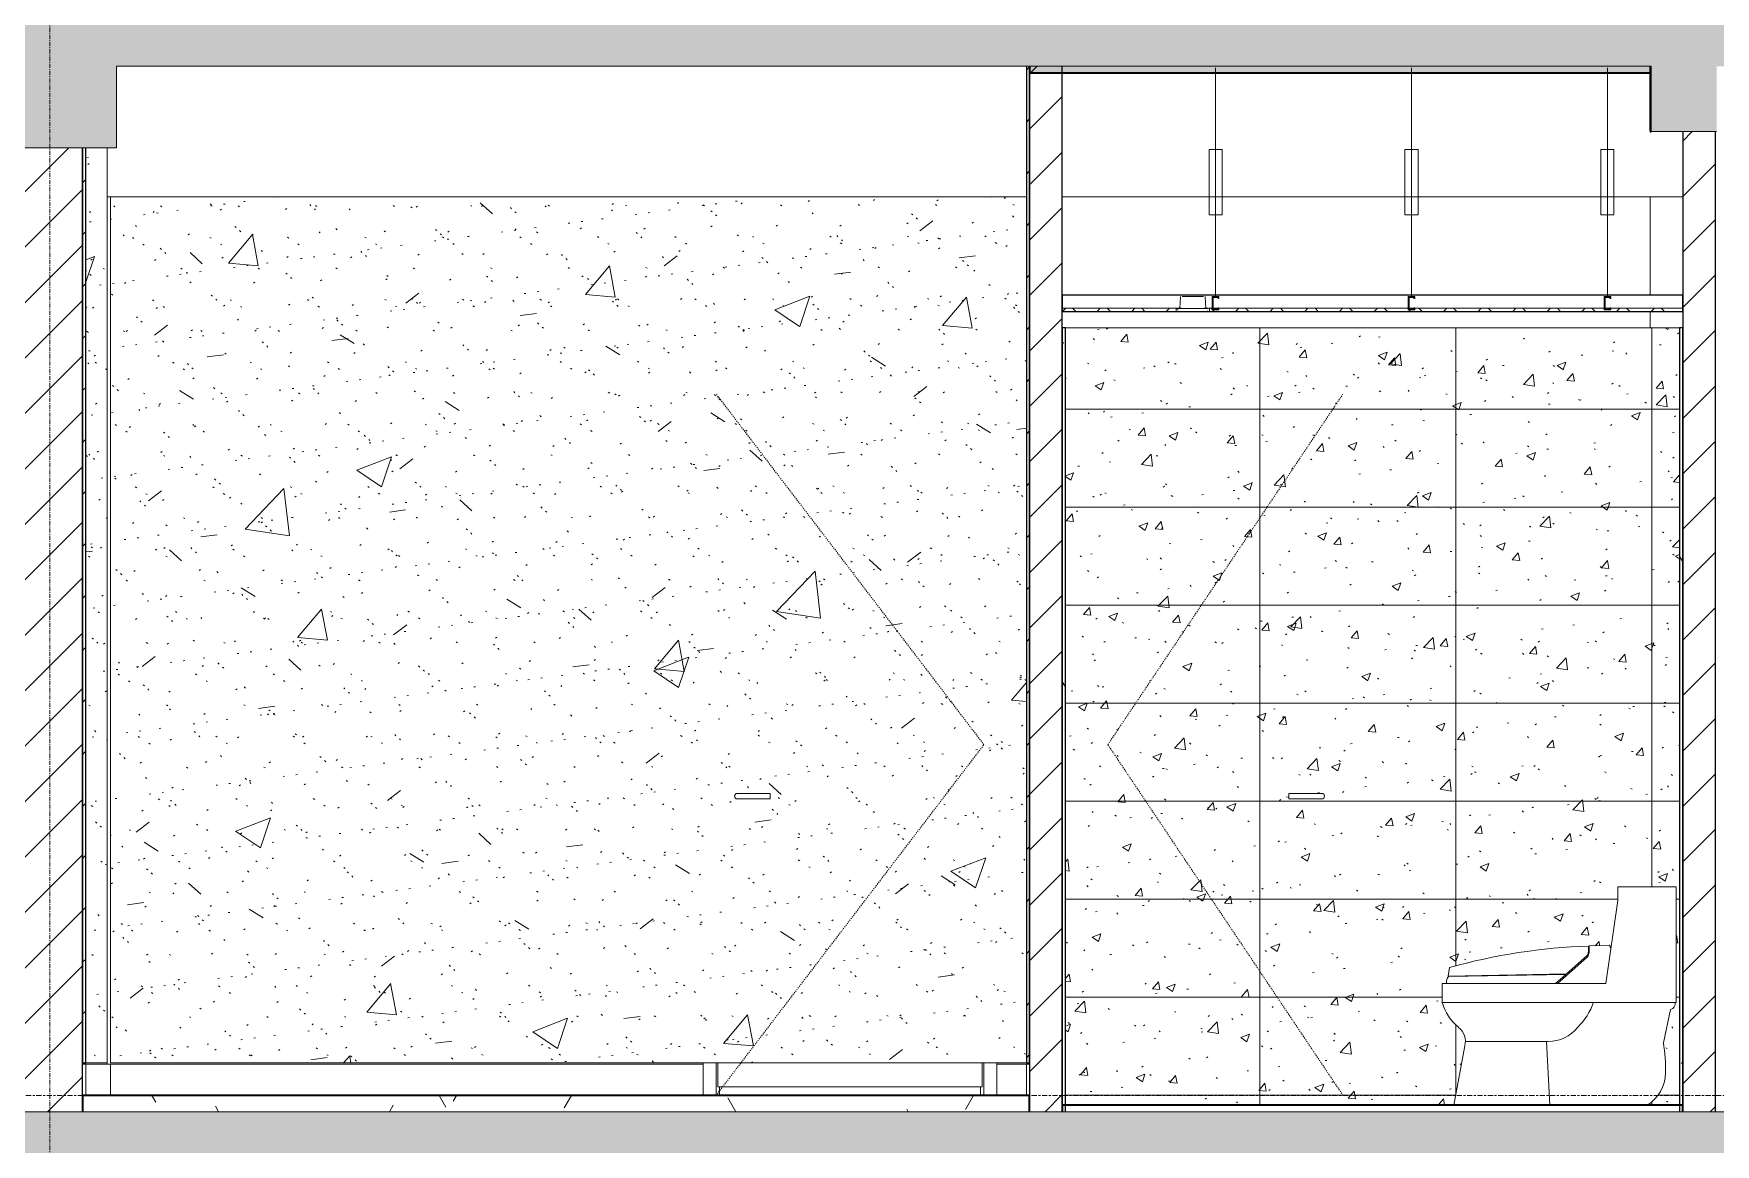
# Model space of a CAD drawing. Header units: millimetres. Extents: x -92143 to -2058, y -8802 to 35300.
# Drawn here: x -61787 to -56637, y 8850 to 12250 of the extents above; entities that cross this region are included whole.
import ezdxf

# ---------------------------------------------------------------- set-up
doc = ezdxf.new("R2010")
doc.units = ezdxf.units.MM
for name, pattern in [('Centre', [31.75, 6.35, -4.7625, 15.875, -4.7625]), ('Dash', [6.35, 3.175, -3.175]), ('Grid Line', [22.225, 12.7, -3.175, 3.175, -3.175])]:
    doc.linetypes.add(name, pattern=pattern)
for name, color, linetype, lineweight in [('0-1', 7, 'Continuous', 5), ('A-CLNG-1', 250, 'Continuous', 25), ('A-CLNG-2', 7, 'Continuous', 9), ('A-CLNG-PATT-1', 9, 'Continuous', 9), ('A-DETL-GENF', 92, 'Continuous', 9), ('A-DETL-GENF-1', 7, 'Continuous', 9), ('A-DETL-GENF-HDLN-1', 7, 'Dash', 9), ('A-DETL-THIN', 151, 'Continuous', 9), ('A-DOOR', 31, 'Continuous', 9), ('A-DOOR-1', 7, 'Continuous', 9), ('A-FLOR-1', 10, 'Continuous', 35), ('A-FLOR-HRAL', 11, 'Continuous', 9), ('A-FLOR-HRAL-1', 253, 'Continuous', 18), ('A-FLOR-HRAL-2', 9, 'Continuous', 9), ('A-FLOR-LEVL-2', 51, 'Centre', 9), ('A-FLOR-PATT-1', 7, 'Continuous', 9), ('A-FLOR-PATT-2', 67, 'Continuous', 9), ('A-WALL-1', 7, 'Continuous', 9), ('A-WALL-2', 250, 'Continuous', 25), ('A-WALL-3', 113, 'Continuous', 25), ('A-WALL-PATT-1', 7, 'Continuous', 9), ('A-WALL-PATT-2', 9, 'Continuous', 9), ('A-WALL-PATT-4', 111, 'Continuous', 9), ('E-LITE-EQPM', 33, 'Continuous', 9), ('E-LITE-EQPM-1', 7, 'Continuous', 9), ('I-WALL-1', 250, 'Continuous', 25), ('I-WALL-2', 7, 'Continuous', 9), ('P-SANR-FIXT', 6, 'Continuous', 9), ('P-SANR-FIXT-1', 7, 'Continuous', 9), ('S-BEAM-1', 12, 'Continuous', 5), ('S-BEAM-2', 7, 'Continuous', 9), ('S-BEAM-3', 10, 'Continuous', 35), ('S-COLS-1', 7, 'Continuous', 9), ('S-GRID-1', 1, 'Grid Line', 9)]:
    doc.layers.add(name, color=color, linetype=linetype, lineweight=lineweight)
pattern_1 = [(0, (-51987.05, 14125), (609.6, 152.4), [50.292, -406.908, 50.292, -406.908, -2438.4]), (0, (-51987.05, 14125), (609.6, 152.4), [-914.4, 50.292, -864.108, 50.292, -406.908, -1066.8]), (0, (-51987.05, 14125), (609.6, 152.4), [-2286, 50.292, -254.508, 50.292, -711.708]), (120, (-51758.45, 14201.2), (-436.7823, 451.729), [50.292, -406.908, 50.292, -2845.308]), (120, (-51758.45, 14201.2), (-436.7823, 451.729), [-507.492, -406.908, 50.292, -864.108, -1524]), (120, (-51758.45, 14201.2), (-436.7823, 451.729), [-1828.8, 50.292, -406.908, 50.292, -1016.508]), (120, (-51758.45, 14201.2), (-436.7823, 451.729), [-2336.292, -254.508, 50.292, -711.708]), (240, (-51682.25, 14506), (-172.8177, -604.129), [50.292, -406.908, 50.292, -406.908, -2438.4]), (240, (-51682.25, 14506), (-172.8177, -604.129), [-914.4, 50.292, -864.108, 50.292, -406.908, -1066.8]), (240, (-51682.25, 14506), (-172.8177, -604.129), [-2286, 50.292, -254.508, 50.292, -711.708])]
pattern_2 = [(45, (-51987.05, 14125), (-79.5495, 79.5495), [])]
pattern_3 = [(50, (-51987.05, 14125), (1093.104, -95.634), [114.3, -1257.3]), (355, (-51987, 14125), (-211.46, 1146.34), [91.44, -1005.84]), (100.451, (-51896, 14117), (881.66, 1050.7), [97.14, -1068.54]), (46.184, (-51987, 14429.8), (1626.47, -252.26), [171.45, -1885.95]), (96.636, (-51851.5, 14408.8), (1424.42, 1484.57), [145.7, -1602.81]), (351.184, (-51987, 14429.8), (1424.43, 1484.55), [137.16, -1508.76]), (21, (-51834.65, 14353.6), (909.686, -613.59), [114.3, -1257.3]), (326, (-51834.7, 14353.6), (370.81, 1105.13), [91.44, -1005.84]), (71.451, (-51758.8, 14302.5), (1280.5, 491.53), [97.14, -1068.54]), (37.5, (-51987.05, 14125), (18.531, 507.33), [50.292, -943.356, 50.292, -970.788, -1009.65]), (37.5, (-51987.05, 14125), (18.531, 507.33), [-2014.73, 50.29, -959.36]), (7.5, (-51987.05, 14125), (400.918, 601.084), [50.292, -531.876, 50.292, -920.496, -384.81]), (7.5, (-51987.05, 14125), (400.918, 601.084), [-1552.956, 50.29, -334.52]), (327.5, (-52326.9, 14125), (813.545, -34.374), [50.292, -330.708, 50.292, -1138.428, -1577.34]), (327.5, (-52326.9, 14125), (813.545, -34.374), [-1569.72, 50.29, -1527.05]), (317.5, (-52479.3, 14125), (888.775, 152.56), [50.29, -445.01, 50.29, -739.14, -1120.14]), (317.5, (-52479.3, 14125), (888.775, 152.56), [-1284.73, 50.29, -1069.85])]
pattern_4 = [(37.5, (-51987.05, 14125), (-4.7995, 146.8239), [5.029, -110.795, 5.029, -124.511, -123.825]), (37.5, (-51987.05, 14125), (-4.7995, 146.8239), [-245.364, 5.029, -118.796]), (7.5, (-51987.05, 14125), (134.8574, 215.0472), [5.029, -57.455, 5.029, -99.365, -40.005]), (7.5, (-51987.05, 14125), (134.8574, 215.0472), [-166.878, 5.029, -34.976]), (327.5, (-52080.78, 14125), (237.2978, 0.4316), [5.029, -33.071, 5.029, -132.131, -179.07]), (327.5, (-52080.78, 14125), (237.2978, 0.4316), [-175.26, 5.029, -174.041]), (317.5, (-52080.78, 14125), (229.067, 66.8792), [5.029, -14.021, 5.029, -84.887, -102.87]), (317.5, (-52080.78, 14125), (229.067, 66.8792), [-108.966, 5.029, -97.841])]
pattern_5 = [(45, (-51987.05, 14125), (-84.8528, 84.8528), [])]

# ---------------------------------------------------------------- blocks, each defined once
blk = doc.blocks.new('NCV_TKTC_KET CAU_rvt-1-TKCS_MẶT CẮT E')
at = {"layer": 'A-FLOR-PATT-1'}
h = blk.add_hatch(color=256, dxfattribs=at)
h.paths.add_polyline_path([(-48635.6, 12130), (-48635.6, 12150), (-50536.9, 12150), (-50536.9, 12130), (-48844.9, 12130)])
h.paths.add_polyline_path([(-73236.9, 12130), (-73236.9, 12150), (-75336.9, 12150), (-75336.9, 12130), (-73352.2, 12130)])
h.paths.add_polyline_path([(-20336.9, 12130), (-20336.9, 12150), (-22235.3, 12150), (-22235.3, 12130), (-20484.2, 12130)])
h.paths.add_polyline_path([(-66936.9, 12130), (-65032.3, 12130), (-65032.3, 12150), (-66936.9, 12150)])
h.paths.add_polyline_path([(-22435.3, 12130), (-22435.3, 12150), (-22438.4, 12150), (-22438.4, 12130)])
h.paths.add_polyline_path([(-28536.9, 12130), (-28536.9, 12150), (-30435.3, 12150), (-30435.3, 12130), (-28807.5, 12130)])
h.paths.add_polyline_path([(-58736.9, 12130), (-56833.3, 12130), (-56833.3, 12150), (-58736.9, 12150)])
h.paths.add_polyline_path([(-30635.3, 12130), (-30635.3, 12150), (-30638.4, 12150), (-30638.4, 12130)])
h.paths.add_polyline_path([(-40434.4, 12130), (-40434.4, 12150), (-42336.9, 12150), (-42336.9, 12130), (-40521.7, 12130)])
h.paths.add_polyline_path([(-48435.6, 12130), (-48433.3, 12130), (-48433.3, 12150), (-48435.6, 12150)])
at = {"layer": 'S-BEAM-1'}
blk.add_hatch(color=256, dxfattribs=at).paths.add_polyline_path([(-56833.3, 11950), (-56833.3, 12150), (-56836.9, 12150), (-56836.9, 11950)])
at = {"layer": 'A-FLOR-1'}
for p, q in [((-58736.9, 12150), (-58736.9, 12130)), ((-58736.9, 12130), (-56833.3, 12130))]:
    blk.add_line(p, q, dxfattribs=at)
at = {"layer": 'S-BEAM-2'}
for p, q in [((-59936.9, 11750), (-61561.9, 11750)), ((-58746.9, 11750), (-59936.9, 11750)), ((-56836.9, 11750), (-58636.9, 11750)), ((-56736.9, 11750), (-56836.9, 11750))]:
    blk.add_line(p, q, dxfattribs=at)
at = {"layer": 'S-BEAM-3'}
for p, q in [((-56836.9, 12150), (-56836.9, 11950)), ((-56836.9, 11950), (-56833.3, 11950))]:
    blk.add_line(p, q, dxfattribs=at)
blk = doc.blocks.new('Railing - Railing-968435-TKCS_MẶT CẮT E')
at = {"layer": 'A-FLOR-HRAL-1'}
for p, q in [((-58736.9, 12495), (-58746.9, 12495)), ((-58746.9, 12495), (-58746.9, 12400)), ((-58736.9, 12400), (-58736.9, 12495)), ((-58746.9, 12400), (-58736.9, 12400))]:
    blk.add_line(p, q, dxfattribs=at)
at = {"layer": 'A-FLOR-HRAL-2'}
for p, q in [((-58837, 12400), (-58837, 12495)), ((-58837, 12495), (-58746.9, 12495))]:
    blk.add_line(p, q, dxfattribs=at)
blk = doc.blocks.new('Railing - Railing-968436-TKCS_MẶT CẮT E')
at = {"layer": 'A-FLOR-HRAL-1'}
for p, q in [((-61626.9, 12495), (-61636.9, 12495)), ((-61636.9, 12495), (-61636.9, 12400)), ((-61626.9, 12400), (-61626.9, 12495)), ((-61636.9, 12400), (-61626.9, 12400))]:
    blk.add_line(p, q, dxfattribs=at)
at = {"layer": 'A-FLOR-HRAL-2'}
for p, q in [((-61626.9, 12495), (-61551.9, 12495)), ((-61551.9, 12400), (-61551.9, 12495)), ((-61551.9, 12495), (-59737, 12495)), ((-59737, 12495), (-59737, 12400))]:
    blk.add_line(p, q, dxfattribs=at)
blk = doc.blocks.new('DOOR_CW_01 CANH MO-PANEL KINH - DIW_01-900x2200-CỬA GỖ VÂN LAMINATE-V59-TKCS_MẶT CẮT E')
at = {"layer": 'A-DETL-GENF-HDLN-1'}
for p, q in [((-58876.9, 13473.5), (-59696.9, 14547)), ((-59696.9, 12400), (-58876.9, 13473.5))]:
    blk.add_line(p, q, dxfattribs=at)
at = {"layer": 'A-DOOR-1'}
for p, q in [((-59556.9, 13324.5), (-59631.9, 13324.5)), ((-59556.9, 13307.5), (-59631.9, 13307.5)), ((-59556.9, 13324.5), (-59531.1, 13324.5)), ((-59531.1, 13307.5), (-59556.9, 13307.5)), ((-59531.1, 13324.5), (-59531.1, 13307.5)), ((-59736.9, 12495), (-59736.9, 12500)), ((-59696.9, 12500), (-59696.9, 12400)), ((-59691.9, 12500), (-59691.9, 12426)), ((-58881.9, 12426), (-58881.9, 12500)), ((-58876.9, 12400), (-58876.9, 12500)), ((-58836.9, 12500), (-58836.9, 12495)), ((-59691.9, 12426), (-58881.9, 12426)), ((-59686.9, 12426), (-59686.9, 12400)), ((-58886.9, 12426), (-58886.9, 12400))]:
    blk.add_line(p, q, dxfattribs=at)
for start, end in [(90, 180), (180, 270)]:
    blk.add_arc((-59631.9, 13316), 8.5, start, end, dxfattribs=at)
blk = doc.blocks.new('DOOR_CW_01 CANH MO-PANEL KINH - DIG_02-800x2200-CỬA NHÔM KÍNH-V38-TKCS_MẶT CẮT E')
at = {"layer": 'A-DETL-GENF-HDLN-1'}
for p, q in [((-42097.3, 13473.5), (-41377.3, 14547)), ((-41377.3, 12400), (-42097.3, 13473.5))]:
    blk.add_line(p, q, dxfattribs=at)
at = {"layer": 'A-DOOR-1'}
for p, q in [((-41543.2, 13324.5), (-41517.3, 13324.5)), ((-41543.2, 13307.5), (-41543.2, 13324.5)), ((-41517.3, 13307.5), (-41543.2, 13307.5)), ((-41442.3, 13324.5), (-41517.3, 13324.5)), ((-41442.3, 13307.5), (-41517.3, 13307.5))]:
    blk.add_line(p, q, dxfattribs=at)
for start, end in [(0, 90), (270, 0)]:
    blk.add_arc((-41442.3, 13316), 8.5, start, end, dxfattribs=at)
blk = doc.blocks.new('TOILET - TOILET-348229-TKCS_MẶT CẮT E')
at = {"layer": 'P-SANR-FIXT-1'}
for p, q in [((-48735.6, 6238.8), (-48735.6, 6196.1)), ((-48556.6, 6238.8), (-48735.6, 6238.8)), ((-48556.6, 5884.5), (-48556.6, 6238.8)), ((-48735.6, 6196.1), (-48772.1, 5942.7)), ((-48892.8, 5971.6), (-48829.5, 6027.8)), ((-48825.8, 6040.7), (-48825.8, 6057.1)), ((-48762.2, 6059.4), (-48823, 6057.8)), ((-48772.1, 5942.7), (-48756.8, 6048.9)), ((-48756.8, 6048.9), (-48760.2, 6058.1)), ((-49251, 5991.3), (-49254.7, 5965.3)), ((-48830.9, 6022.1), (-48920.2, 5942.7)), ((-48772.1, 5942.7), (-49273.5, 5942.7)), ((-49273.5, 5942.7), (-49273.5, 5884.5)), ((-49260.4, 5950.7), (-49260.4, 5942.7)), ((-49260.4, 5942.7), (-48926.9, 5942.7)), ((-49254.7, 5965.3), (-48892.8, 5971.6)), ((-48894.8, 5970), (-49253.9, 5963.7)), ((-48926.9, 5942.7), (-48894.8, 5970)), ((-48920.2, 5942.7), (-48772.1, 5942.7)), ((-49273.5, 5884.5), (-48556.6, 5884.5)), ((-48559.8, 5884.5), (-48556.6, 5884.5)), ((-48596, 5760.8), (-48574.2, 5863.3)), ((-49204, 5751.5), (-49237.9, 5570)), ((-48948.9, 5764.9), (-49202.5, 5764.9)), ((-48943.9, 5570), (-48954.1, 5764.9))]:
    blk.add_line(p, q, dxfattribs=at)
for centre, radius, start, end in [((-48763.6, 4249.5), 1808.7, 91.9695, 105.6338), ((-48847.1, 6039.8), 24, 312.6549, 353.3451), ((-48850.1, 6040.7), 24.3, 328, 0), ((-50067.9, 6068.4), 1244.9, 358.5564, 359.5142), ((-48762.2, 6057.2), 2.2, 24.5161, 91.4839), ((-49228.4, 5943), 32.8, 140.9297, 166.5514), ((-49128.9, 5924.8), 150, 195.5839, 230.9413), ((-49003.8, 5954.4), 206.2, 314.8639, 340.1683), ((-48578.4, 5881.7), 18.9, 283, 8.4414), ((-49259.2, 5764.2), 56.7, 347.0587, 50.9413), ((-48948.9, 5881.3), 116.3, 270, 321.1214), ((-49152.3, 5674.2), 563, 359.4277, 8.8404), ((-48706, 5669.8), 116.7, 300.6227, 359.4277)]:
    blk.add_arc(centre, radius, start, end, dxfattribs=at)
blk = doc.blocks.new('LIC_10-ĐÈN LED DOWNLIGHT ÂM TRẦN_ P_6W_ ÁNH SÁNG 4000K - LIC_10-ĐÈN LED DOWNLIGHT ÂM TRẦN_ P_6W_ ÁNH SÁNG 4000K-V2-TKCS_MẶT CẮT E')
at = {"layer": 'E-LITE-EQPM-1'}
for p, q in [((-41874.5, 8045), (-41877, 8009)), ((-41804.5, 8045), (-41869.4, 8045)), ((-41796.9, 8009), (-41799.4, 8045)), ((-41896.9, 8000), (-41896.9, 7998)), ((-41896.9, 7998), (-41891, 7998)), ((-41776.9, 7998), (-41896.9, 7998)), ((-41895.8, 8000), (-41893.4, 8000)), ((-41893.3, 8000), (-41876.1, 8000)), ((-41782.9, 8000), (-41891, 8000)), ((-41887.9, 8009), (-41887.9, 8000)), ((-41885.5, 8000), (-41882.1, 8000)), ((-41791, 8009), (-41882.9, 8009)), ((-41882, 8002), (-41882, 8000)), ((-41881.1, 8000), (-41878.6, 8000)), ((-41873.6, 8000), (-41800.3, 8000)), ((-41860.6, 8000), (-41853.3, 8000)), ((-41820.5, 8000), (-41813.3, 8000)), ((-41797.7, 8000), (-41780.6, 8000)), ((-41795.3, 8000), (-41792.7, 8000)), ((-41791.9, 8000), (-41791.9, 8002)), ((-41791.8, 8000), (-41788.4, 8000)), ((-41785.9, 8000), (-41785.9, 8009)), ((-41782.9, 7998), (-41776.9, 7998)), ((-41780.5, 8000), (-41778.1, 8000)), ((-41776.9, 7998), (-41776.9, 8000))]:
    blk.add_line(p, q, dxfattribs=at)
blk = doc.blocks.new('NCV_TKTC_TANG 3 - 4_rvt-2-TKCS_MẶT CẮT E')
at = {"layer": 'A-CLNG-PATT-1'}
h = blk.add_hatch(dxfattribs=at)
h.set_pattern_fill('FP_4', color=256, style=0, pattern_type=2)
h.set_pattern_definition([(45, (-51987.05, 14125), (-53.033, 53.033), []), (135, (-51987.05, 14125), (-53.033, -53.033), [])])
h.paths.add_polyline_path([(-56736.9, 11400), (-56736.9, 11410), (-56957.4, 11410), (-56957.4, 11405), (-56977.4, 11405), (-56977.4, 11410), (-57557.4, 11410), (-57557.4, 11405), (-57577.4, 11405), (-57577.4, 11410), (-58157.4, 11409), (-58157.4, 11405), (-58177.4, 11405), (-58177.4, 11410), (-58190.5, 11409), (-58190.5, 11400), (-56859.9, 11400)])
h.paths.add_polyline_path([(-58636.9, 11400), (-58283.4, 11400), (-58282.9, 11409), (-58636.9, 11410)])
h.paths.add_polyline_path([(-58159.9, 11407.5), (-58159.9, 11410), (-58174.9, 11409), (-58174.9, 11407.5)])
h.paths.add_polyline_path([(-56959.9, 11407.5), (-56959.9, 11410), (-56974.9, 11410), (-56974.9, 11407.5)])
h.paths.add_polyline_path([(-57574.9, 11407.5), (-57559.9, 11407.5), (-57559.9, 11410), (-57574.9, 11410)])
at = {"layer": 'A-FLOR-PATT-2'}
h = blk.add_hatch(dxfattribs=at)
h.set_pattern_fill('FP_2', color=256, style=0, pattern_type=2)
h.set_pattern_definition(pattern_1)
h.paths.add_polyline_path([(-59326, 8950), (-58736.9, 8950), (-58736.9, 9000), (-61636.9, 9000), (-61636.9, 8950), (-59942.5, 8950)])
at = {"layer": 'A-WALL-PATT-1'}
h = blk.add_hatch(dxfattribs=at)
h.set_pattern_fill('FP_5', color=256, style=0, pattern_type=2)
h.set_pattern_definition(pattern_2)
h.paths.add_polyline_path([(-58746.9, 9100), (-58736.9, 9100), (-58736.9, 12150), (-58746.9, 12150), (-58746.9, 9630.1)])
h = blk.add_hatch(dxfattribs=at)
h.set_pattern_fill('FP_5', color=256, style=0, pattern_type=2)
h.set_pattern_definition(pattern_2)
h.paths.add_polyline_path([(-61636.9, 9100), (-61626.9, 9100), (-61626.9, 11900), (-61636.9, 11900), (-61636.9, 9630.1)])
at = {"layer": 'A-WALL-PATT-2'}
h = blk.add_hatch(dxfattribs=at)
h.set_pattern_fill('FP_1', color=256, style=0, pattern_type=2)
h.set_pattern_definition(pattern_5)
h.paths.add_polyline_path([(-58636.9, 8950), (-58636.9, 12150), (-58736.9, 12150), (-58736.9, 8950), (-58709.5, 8950)])
h = blk.add_hatch(dxfattribs=at)
h.set_pattern_fill('FP_1', color=256, style=0, pattern_type=2)
h.set_pattern_definition(pattern_5)
h.paths.add_polyline_path([(-56636.9, 8950), (-56636.9, 11950), (-56736.9, 11950), (-56736.9, 8950), (-56705.7, 8950)])
h = blk.add_hatch(dxfattribs=at)
h.set_pattern_fill('FP_7', color=256, style=0, pattern_type=2)
h.set_pattern_definition(pattern_3)
h.paths.add_polyline_path([(-61626.9, 9100), (-61561.9, 9100), (-61561.9, 11900), (-61626.9, 11900), (-61626.9, 9630.1)])
h = blk.add_hatch(dxfattribs=at)
h.set_pattern_fill('FP_6', color=256, style=0, pattern_type=2)
h.set_pattern_definition(pattern_4)
h.paths.add_polyline_path([(-61626.9, 9100), (-61561.9, 9100), (-61561.9, 11900), (-61626.9, 11900), (-61626.9, 9630.1)])
h = blk.add_hatch(dxfattribs=at)
h.set_pattern_fill('FP_7', color=256, style=0, pattern_type=2)
h.set_pattern_definition(pattern_3)
h.paths.add_polyline_path([(-61175.6, 9100), (-58746.9, 9100), (-58746.9, 11750), (-61551.9, 11750), (-61551.9, 9100)])
h.paths.add_polyline_path([(-59556.9, 9907.5), (-59634.1, 9908.8), (-59639.3, 9911.8), (-59640.2, 9918.2), (-59634.1, 9924.2), (-59631.9, 9924.5), (-59531.1, 9924.5), (-59531.1, 9907.5), (-59543.4, 9907.5)])
h = blk.add_hatch(dxfattribs=at)
h.set_pattern_fill('FP_6', color=256, style=0, pattern_type=2)
h.set_pattern_definition(pattern_4)
h.paths.add_polyline_path([(-61175.6, 9100), (-58746.9, 9100), (-58746.9, 11750), (-61551.9, 11750), (-61551.9, 9100)])
h.paths.add_polyline_path([(-59556.9, 9907.5), (-59634.1, 9908.8), (-59639.3, 9911.8), (-59640.2, 9918.2), (-59634.1, 9924.2), (-59631.9, 9924.5), (-59531.1, 9924.5), (-59531.1, 9907.5), (-59543.4, 9907.5)])
h = blk.add_hatch(dxfattribs=at)
h.set_pattern_fill('FP_2', color=256, style=0, pattern_type=2)
h.set_pattern_definition(pattern_1)
h.paths.add_polyline_path([(-58636.9, 8950), (-58626.9, 8950), (-58626.9, 11350), (-58636.9, 11350), (-58636.9, 9630.1)])
h = blk.add_hatch(dxfattribs=at)
h.set_pattern_fill('FP_10', color=256, style=0, pattern_type=2)
h.set_pattern_definition([(50, (-51987.05, 14125), (273.276, -23.909), [28.575, -314.325]), (355, (-51987.05, 14125), (-52.865, 286.585), [22.86, -251.46]), (100.451, (-51964.28, 14123), (220.414, 262.6745), [24.285, -267.135]), (46.184, (-51987.05, 14201.2), (406.619, -63.065), [42.863, -471.488]), (96.636, (-51953.17, 14195.94), (356.104, 371.141), [36.428, -400.703]), (351.184, (-51987.05, 14201.2), (356.107, 371.138), [34.29, -377.19]), (21, (-51948.95, 14182.15), (227.421, -153.398), [28.575, -314.325]), (326, (-51948.95, 14182.15), (92.703, 276.282), [22.86, -251.46]), (71.451, (-51930, 14169.37), (320.1254, 122.8816), [24.285, -267.135]), (37.5, (-51987.05, 14125), (4.6325, 126.8326), [5.029, -243.383, 5.029, -250.241, -252.413]), (37.5, (-51987.05, 14125), (4.6325, 126.8326), [-503.682, 5.029, -247.383]), (7.5, (-51987.05, 14125), (100.2292, 150.2711), [5.029, -140.513, 5.029, -237.668, -96.203]), (7.5, (-51987.05, 14125), (100.2292, 150.2711), [-388.239, 5.029, -91.173]), (327.5, (-52072.01, 14125), (203.3868, -8.5935), [5.029, -90.221, 5.029, -292.151, -394.335]), (327.5, (-52072.01, 14125), (203.3868, -8.5935), [-392.43, 5.029, -389.306]), (317.5, (-52110.11, 14125), (222.1944, 38.14), [5.029, -118.796, 5.029, -192.329, -280.035]), (317.5, (-52110.11, 14125), (222.1944, 38.14), [-321.183, 5.029, -275.006])])
h.paths.add_polyline_path([(-58626.9, 8970), (-57437.9, 8970), (-57402.5, 9164.1), (-57404, 9176.8), (-57408, 9188.5), (-57414.6, 9199.3), (-57446, 9231.2), (-57462.2, 9255.8), (-57473.5, 9284.5), (-57473.5, 9342.7), (-57460.4, 9342.7), (-57460.4, 9350.7), (-57453.9, 9363.7), (-57094.8, 9370), (-57126.9, 9342.7), (-57120.2, 9342.7), (-57026.5, 9427.8), (-57023.3, 9437), (-57023, 9457.8), (-56960.2, 9458.1), (-56956.8, 9448.9), (-56935.6, 9596.1), (-56935.6, 9638.8), (-56756.6, 9638.8), (-56756.6, 9284.5), (-56759.8, 9284.5), (-56762.9, 9271.1), (-56769.8, 9264.9), (-56774.2, 9263.3), (-56796, 9160.8), (-56790.8, 9114.8), (-56789.3, 9068.6), (-56792.6, 9042.4), (-56801.6, 9017.6), (-56816.1, 8995.4), (-56836.9, 8976), (-56847, 8970), (-56746.9, 8970), (-56746.9, 11350), (-58626.9, 11350), (-58626.9, 9630.1)])
h.paths.add_polyline_path([(-57454.7, 9365.3), (-57451, 9391.3), (-57290, 9427.8), (-57169.1, 9446.5), (-57025.8, 9457.1), (-57027.2, 9435.7), (-57030.9, 9426.5), (-57094.8, 9371.6), (-57453.9, 9365.3)])
h.paths.add_polyline_path([(-57842.3, 9907.5), (-57943.2, 9907.5), (-57943.2, 9924.5), (-57838.1, 9923.4), (-57834.1, 9918.2), (-57835, 9911.8), (-57840.1, 9908.8)])
h = blk.add_hatch(dxfattribs=at)
h.set_pattern_fill('FP_60', color=256, style=0, pattern_type=2)
h.set_pattern_definition([(0, (-58631.94, 9000), (0, 300), []), (90, (-58631.94, 9000), (-600, 4e-14), [])])
h.paths.add_polyline_path([(-58626.9, 8970), (-57437.9, 8970), (-57402.5, 9164.1), (-57404, 9176.8), (-57408, 9188.5), (-57414.6, 9199.3), (-57446, 9231.2), (-57462.2, 9255.8), (-57473.5, 9284.5), (-57473.5, 9342.7), (-57460.4, 9342.7), (-57460.4, 9350.7), (-57453.9, 9363.7), (-57094.8, 9370), (-57126.9, 9342.7), (-57120.2, 9342.7), (-57026.5, 9427.8), (-57023.3, 9437), (-57023, 9457.8), (-56960.2, 9458.1), (-56956.8, 9448.9), (-56935.6, 9596.1), (-56935.6, 9638.8), (-56756.6, 9638.8), (-56756.6, 9284.5), (-56759.8, 9284.5), (-56762.9, 9271.1), (-56769.8, 9264.9), (-56774.2, 9263.3), (-56796, 9160.8), (-56790.8, 9114.8), (-56789.3, 9068.6), (-56792.6, 9042.4), (-56801.6, 9017.6), (-56816.1, 8995.4), (-56836.9, 8976), (-56847, 8970), (-56746.9, 8970), (-56746.9, 11350), (-58626.9, 11350), (-58626.9, 9630.1)])
h.paths.add_polyline_path([(-57454.7, 9365.3), (-57451, 9391.3), (-57290, 9427.8), (-57169.1, 9446.5), (-57025.8, 9457.1), (-57027.2, 9435.7), (-57030.9, 9426.5), (-57094.8, 9371.6), (-57453.9, 9365.3)])
h.paths.add_polyline_path([(-57842.3, 9907.5), (-57943.2, 9907.5), (-57943.2, 9924.5), (-57838.1, 9923.4), (-57834.1, 9918.2), (-57835, 9911.8), (-57840.1, 9908.8)])
h = blk.add_hatch(dxfattribs=at)
h.set_pattern_fill('FP_2', color=256, style=0, pattern_type=2)
h.set_pattern_definition(pattern_1)
h.paths.add_polyline_path([(-56736.9, 8950), (-56736.9, 11350), (-56746.9, 11350), (-56746.9, 8950)])
at = {"layer": 'A-CLNG-1'}
for p, q in [((-56736.9, 11450), (-58636.9, 11450)), ((-58636.9, 11450), (-58636.9, 11400)), ((-56736.9, 11400), (-56736.9, 11450)), ((-58636.9, 11400), (-58291, 11400)), ((-58182.9, 11400), (-56736.9, 11400))]:
    blk.add_line(p, q, dxfattribs=at)
at = {"layer": 'A-CLNG-2'}
for p, q in [((-58271.5, 11410), (-58636.9, 11410)), ((-58177, 11410), (-58202.4, 11410)), ((-58158.1, 11410), (-58174.9, 11410)), ((-57577, 11410), (-58157.4, 11410)), ((-57558.1, 11410), (-57574.9, 11410)), ((-56977, 11410), (-57557.4, 11410)), ((-56958.1, 11410), (-56974.9, 11410)), ((-56736.9, 11410), (-56957.4, 11410))]:
    blk.add_line(p, q, dxfattribs=at)
at = {"layer": 'A-FLOR-1'}
for p, q in [((-58736.9, 9000), (-61636.9, 9000)), ((-61636.9, 9000), (-61636.9, 8950)), ((-58736.9, 8950), (-58736.9, 9000)), ((-56736.9, 8970), (-58636.9, 8970)), ((-58636.9, 8970), (-58636.9, 8950)), ((-56736.9, 8950), (-56736.9, 8970))]:
    blk.add_line(p, q, dxfattribs=at)
at = {"layer": 'A-WALL-1'}
for p, q in [((-61561.9, 9100), (-61561.9, 9095)), ((-59736.9, 9095), (-59736.9, 9100)), ((-58836.9, 9100), (-58836.9, 9095))]:
    blk.add_line(p, q, dxfattribs=at)
at = {"layer": 'A-WALL-2'}
for p, q in [((-58736.9, 12150), (-58736.9, 8950)), ((-58636.9, 8950), (-58636.9, 12150)), ((-56736.9, 11950), (-56736.9, 8950)), ((-56636.9, 8950), (-56636.9, 11950))]:
    blk.add_line(p, q, dxfattribs=at)
at = {"layer": 'I-WALL-1'}
for p, q in [((-58746.9, 12150), (-58746.9, 9100)), ((-58736.9, 9100), (-58736.9, 12150)), ((-61636.9, 11900), (-61636.9, 9100)), ((-61626.9, 9100), (-61626.9, 11900)), ((-58626.9, 11350), (-58636.9, 11350)), ((-58636.9, 11350), (-58636.9, 8950)), ((-58626.9, 8950), (-58626.9, 11350)), ((-56746.9, 11350), (-56746.9, 8950)), ((-56736.9, 11350), (-56746.9, 11350)), ((-56736.9, 8950), (-56736.9, 11350)), ((-61636.9, 9100), (-61626.9, 9100)), ((-58746.9, 9100), (-58736.9, 9100))]:
    blk.add_line(p, q, dxfattribs=at)
at = {"layer": 'I-WALL-2'}
for p, q in [((-61561.9, 9100), (-61561.9, 11900)), ((-61551.9, 11750), (-61551.9, 9100)), ((-56746.9, 11350), (-58626.9, 11350)), ((-61626.9, 9100), (-61561.9, 9100)), ((-61551.9, 9100), (-58746.9, 9100))]:
    blk.add_line(p, q, dxfattribs=at)
at = {"layer": 'S-COLS-1'}
for p, q in [((-56836.9, 11450), (-56836.9, 11750)), ((-56836.9, 11350), (-56836.9, 11400))]:
    blk.add_line(p, q, dxfattribs=at)
at = {"layer": 'A-DOOR'}
for name, p in [('DOOR_CW_01 CANH MO-PANEL KINH - DIW_01-900x2200-CỬA GỖ VÂN LAMINATE-V59-TKCS_MẶT CẮT E', (0, -3400)), ('DOOR_CW_01 CANH MO-PANEL KINH - DIG_02-800x2200-CỬA NHÔM KÍNH-V38-TKCS_MẶT CẮT E', (-16400, -3400))]:
    blk.add_blockref(name, p, dxfattribs=at)
at = {"layer": 'A-FLOR-HRAL'}
for name in ['Railing - Railing-968436-TKCS_MẶT CẮT E', 'Railing - Railing-968435-TKCS_MẶT CẮT E']:
    blk.add_blockref(name, (0, -3400), dxfattribs=at)
at = {"layer": 'E-LITE-EQPM'}
blk.add_blockref('LIC_10-ĐÈN LED DOWNLIGHT ÂM TRẦN_ P_6W_ ÁNH SÁNG 4000K - LIC_10-ĐÈN LED DOWNLIGHT ÂM TRẦN_ P_6W_ ÁNH SÁNG 4000K-V2-TKCS_MẶT CẮT E', (-16400, 3400), dxfattribs=at)
at = {"layer": 'P-SANR-FIXT'}
blk.add_blockref('TOILET - TOILET-348229-TKCS_MẶT CẮT E', (-8200, 3400), dxfattribs=at)
blk = doc.blocks.new('Repeating Detail - THANH TREO TRẦN 700-V208-TKCS_MẶT CẮT E')
at = {"layer": 'A-DETL-GENF'}
for points in [[(-66377.4, 28405), (-66357.4, 28405), (-66357.4, 28411), (-66359.9, 28407.5), (-66374.9, 28407.5), (-66374.9, 28442.5), (-66359.9, 28442.5), (-66357.4, 28439), (-66357.4, 28445), (-66377.4, 28445)], [(-65777.4, 28405), (-65757.4, 28405), (-65757.4, 28411), (-65759.9, 28407.5), (-65774.9, 28407.5), (-65774.9, 28442.5), (-65759.9, 28442.5), (-65757.4, 28439), (-65757.4, 28445), (-65777.4, 28445)], [(-65177.4, 28405), (-65157.4, 28405), (-65157.4, 28411), (-65159.9, 28407.5), (-65174.9, 28407.5), (-65174.9, 28442.5), (-65159.9, 28442.5), (-65157.4, 28439), (-65157.4, 28445), (-65177.4, 28445)]]:
    blk.add_hatch(color=256, dxfattribs=at).paths.add_polyline_path(points)
for p, q in [((-66367.4, 28445), (-66367.4, 29145)), ((-65767.4, 28445), (-65767.4, 29145)), ((-65167.4, 28445), (-65167.4, 29145)), ((-66387.4, 28895), (-66347.4, 28895)), ((-66387.4, 28695), (-66387.4, 28895)), ((-66347.4, 28895), (-66347.4, 28695)), ((-65787.4, 28895), (-65747.4, 28895)), ((-65787.4, 28695), (-65787.4, 28895)), ((-65747.4, 28895), (-65747.4, 28695)), ((-65187.4, 28895), (-65147.4, 28895)), ((-65187.4, 28695), (-65187.4, 28895)), ((-65147.4, 28895), (-65147.4, 28695)), ((-66347.4, 28695), (-66387.4, 28695)), ((-65747.4, 28695), (-65787.4, 28695)), ((-65147.4, 28695), (-65187.4, 28695)), ((-66357.4, 28445), (-66377.4, 28445)), ((-66377.4, 28445), (-66377.4, 28405)), ((-66357.4, 28445), (-66377.4, 28445)), ((-66377.4, 28445), (-66377.4, 28405)), ((-66374.9, 28442.5), (-66359.9, 28442.5)), ((-66374.9, 28407.5), (-66374.9, 28442.5)), ((-66374.9, 28407.5), (-66374.9, 28442.5)), ((-66374.9, 28442.5), (-66359.9, 28442.5)), ((-66359.9, 28442.5), (-66359.9, 28439)), ((-66359.9, 28442.5), (-66359.9, 28439)), ((-66359.9, 28439), (-66357.4, 28439)), ((-66359.9, 28439), (-66357.4, 28439)), ((-66357.4, 28439), (-66357.4, 28445)), ((-66357.4, 28439), (-66357.4, 28445)), ((-65757.4, 28445), (-65777.4, 28445)), ((-65777.4, 28445), (-65777.4, 28405)), ((-65757.4, 28445), (-65777.4, 28445)), ((-65777.4, 28445), (-65777.4, 28405)), ((-65774.9, 28442.5), (-65759.9, 28442.5)), ((-65774.9, 28407.5), (-65774.9, 28442.5)), ((-65774.9, 28407.5), (-65774.9, 28442.5)), ((-65774.9, 28442.5), (-65759.9, 28442.5)), ((-65759.9, 28442.5), (-65759.9, 28439)), ((-65759.9, 28442.5), (-65759.9, 28439)), ((-65759.9, 28439), (-65757.4, 28439)), ((-65759.9, 28439), (-65757.4, 28439)), ((-65757.4, 28439), (-65757.4, 28445)), ((-65757.4, 28439), (-65757.4, 28445)), ((-65157.4, 28445), (-65177.4, 28445)), ((-65177.4, 28445), (-65177.4, 28405)), ((-65157.4, 28445), (-65177.4, 28445)), ((-65177.4, 28445), (-65177.4, 28405)), ((-65174.9, 28442.5), (-65159.9, 28442.5)), ((-65174.9, 28407.5), (-65174.9, 28442.5)), ((-65174.9, 28407.5), (-65174.9, 28442.5)), ((-65174.9, 28442.5), (-65159.9, 28442.5)), ((-65159.9, 28442.5), (-65159.9, 28439)), ((-65159.9, 28442.5), (-65159.9, 28439)), ((-65159.9, 28439), (-65157.4, 28439)), ((-65159.9, 28439), (-65157.4, 28439)), ((-65157.4, 28439), (-65157.4, 28445)), ((-65157.4, 28439), (-65157.4, 28445)), ((-66377.4, 28405), (-66357.4, 28405)), ((-66377.4, 28405), (-66357.4, 28405)), ((-66359.9, 28407.5), (-66374.9, 28407.5)), ((-66359.9, 28407.5), (-66374.9, 28407.5)), ((-66357.4, 28411), (-66359.9, 28411)), ((-66359.9, 28411), (-66359.9, 28407.5)), ((-66357.4, 28411), (-66359.9, 28411)), ((-66359.9, 28411), (-66359.9, 28407.5)), ((-66357.4, 28405), (-66357.4, 28411)), ((-66357.4, 28405), (-66357.4, 28411)), ((-65777.4, 28405), (-65757.4, 28405)), ((-65777.4, 28405), (-65757.4, 28405)), ((-65759.9, 28407.5), (-65774.9, 28407.5)), ((-65759.9, 28407.5), (-65774.9, 28407.5)), ((-65757.4, 28411), (-65759.9, 28411)), ((-65759.9, 28411), (-65759.9, 28407.5)), ((-65757.4, 28411), (-65759.9, 28411)), ((-65759.9, 28411), (-65759.9, 28407.5)), ((-65757.4, 28405), (-65757.4, 28411)), ((-65757.4, 28405), (-65757.4, 28411)), ((-65177.4, 28405), (-65157.4, 28405)), ((-65177.4, 28405), (-65157.4, 28405)), ((-65159.9, 28407.5), (-65174.9, 28407.5)), ((-65159.9, 28407.5), (-65174.9, 28407.5)), ((-65157.4, 28411), (-65159.9, 28411)), ((-65159.9, 28411), (-65159.9, 28407.5)), ((-65157.4, 28411), (-65159.9, 28411)), ((-65159.9, 28411), (-65159.9, 28407.5)), ((-65157.4, 28405), (-65157.4, 28411)), ((-65157.4, 28405), (-65157.4, 28411))]:
    blk.add_line(p, q, dxfattribs=at)

msp = doc.modelspace()

# ---------------------------------------------------------------- hatches: boundary and pattern name
at = {"layer": 'A-DETL-GENF-1'}
for points in [[(-17236.9, 11750), (-17236.9, 12350), (-78233.3, 12350), (-78233.3, 11750), (-77935.7, 11750), (-77935.7, 12150), (-73233.6, 12150), (-73233.6, 11950), (-73033.3, 11950), (-73033.3, 12150), (-70108.5, 12150), (-70108.5, 11900), (-69708.5, 11900), (-69708.5, 12150), (-65032.3, 12150), (-65032.3, 11950), (-64832.3, 11950), (-64832.3, 12150), (-61933.6, 12150), (-61933.6, 11900), (-61533.6, 11900), (-61533.6, 12150), (-56833.3, 12150), (-56833.3, 11950), (-56633.3, 11950), (-56633.3, 12150), (-53733.2, 12150), (-53733.2, 11900), (-53333.2, 11900), (-53333.2, 12150), (-48635.6, 12150), (-48635.6, 11950), (-48435.6, 11950), (-48435.6, 12150), (-45535.3, 12150), (-45535.3, 11900), (-45134.4, 11900), (-45134.4, 12150), (-40434.4, 12150), (-40434.4, 11950), (-40234.4, 11950), (-40234.4, 12150), (-37436.9, 12150), (-37436.9, 11900), (-37037.4, 11900), (-37037.4, 12150), (-33860.3, 12150), (-33860.3, 11900), (-33436.9, 11900), (-33436.9, 12150), (-30635.3, 12150), (-30635.3, 11950), (-30435.3, 11950), (-30435.3, 12150), (-25735.7, 12150), (-25735.7, 11900), (-25335.7, 11900), (-25335.7, 12150), (-22435.3, 12150), (-22435.3, 11950), (-22235.3, 11950), (-22235.3, 12150), (-17535.3, 12150), (-17535.3, 11750)], [(-77935.7, 8350), (-77935.7, 8750), (-73233.6, 8750), (-73233.6, 8550), (-73033.3, 8550), (-73033.3, 8750), (-70108.5, 8750), (-70108.5, 8500), (-69708.5, 8500), (-69708.5, 8750), (-65032.3, 8750), (-65032.3, 8550), (-64832.3, 8550), (-64832.3, 8750), (-61933.6, 8750), (-61933.6, 8500), (-61533.6, 8500), (-61533.6, 8750), (-56833.3, 8750), (-56833.3, 8550), (-56633.3, 8550), (-56633.3, 8750), (-53733.2, 8750), (-53733.2, 8500), (-53333.2, 8500), (-53333.2, 8750), (-48635.6, 8750), (-48635.6, 8550), (-48435.6, 8550), (-48435.6, 8750), (-45535.3, 8750), (-45535.3, 8500), (-45134.4, 8500), (-45134.4, 8750), (-40434.4, 8750), (-40434.4, 8550), (-40234.4, 8550), (-40234.4, 8750), (-37436.9, 8750), (-37436.9, 8500), (-37037.4, 8500), (-37037.4, 8750), (-33860.3, 8750), (-33860.3, 8500), (-33436.9, 8500), (-33436.9, 8750), (-30635.3, 8750), (-30635.3, 8550), (-30435.3, 8550), (-30435.3, 8750), (-25735.7, 8750), (-25735.7, 8500), (-25335.7, 8500), (-25335.7, 8750), (-22435.3, 8750), (-22435.3, 8550), (-22235.3, 8550), (-22235.3, 8750), (-17535.3, 8750), (-17535.3, 8350), (-17236.9, 8350), (-17236.9, 8950), (-78233.3, 8950), (-78233.3, 8350)]]:
    msp.add_hatch(color=256, dxfattribs=at).paths.add_polyline_path(points)
at = {"layer": 'A-WALL-PATT-4'}
h = msp.add_hatch(dxfattribs=at)
h.set_pattern_fill('FP_1', color=256, style=0, pattern_type=2)
h.set_pattern_definition(pattern_5)
h.paths.add_polyline_path([(-61636.9, 8950), (-61636.9, 11900), (-61836.9, 11900), (-61836.9, 8950), (-61792.2, 8950)])

# ---------------------------------------------------------------- linework, layer by layer
at = {"layer": 'A-DETL-THIN'}
for p, q in [((-61533.6, 11900), (-61533.6, 12150)), ((-61533.6, 12150), (-56833.3, 12150)), ((-56833.3, 12150), (-56833.3, 11950)), ((-56833.3, 11950), (-56633.3, 11950)), ((-61933.6, 11900), (-61533.6, 11900)), ((-37037.4, 8950), (-78233.3, 8950))]:
    msp.add_line(p, q, dxfattribs=at)
at = {"layer": 'A-FLOR-LEVL-2'}
msp.add_line((-92142.8, 9000), (-5549.7, 9000), dxfattribs=at)
at = {"layer": 'A-WALL-3'}
msp.add_line((-61636.9, 8950), (-61636.9, 11900), dxfattribs=at)
at = {"layer": 'S-GRID-1'}
msp.add_line((-61736.9, -3701.5), (-61736.9, 30542.5), dxfattribs=at)

# ---------------------------------------------------------------- block references
at = {"layer": '0-1'}
for name in ['NCV_TKTC_KET CAU_rvt-1-TKCS_MẶT CẮT E', 'NCV_TKTC_TANG 3 - 4_rvt-2-TKCS_MẶT CẮT E']:
    msp.add_blockref(name, (0, 0), dxfattribs=at)
at = {"layer": 'A-DETL-GENF'}
msp.add_blockref('Repeating Detail - THANH TREO TRẦN 700-V208-TKCS_MẶT CẮT E', (8200, -17000), dxfattribs=at)

doc.saveas('drawing.dxf')
